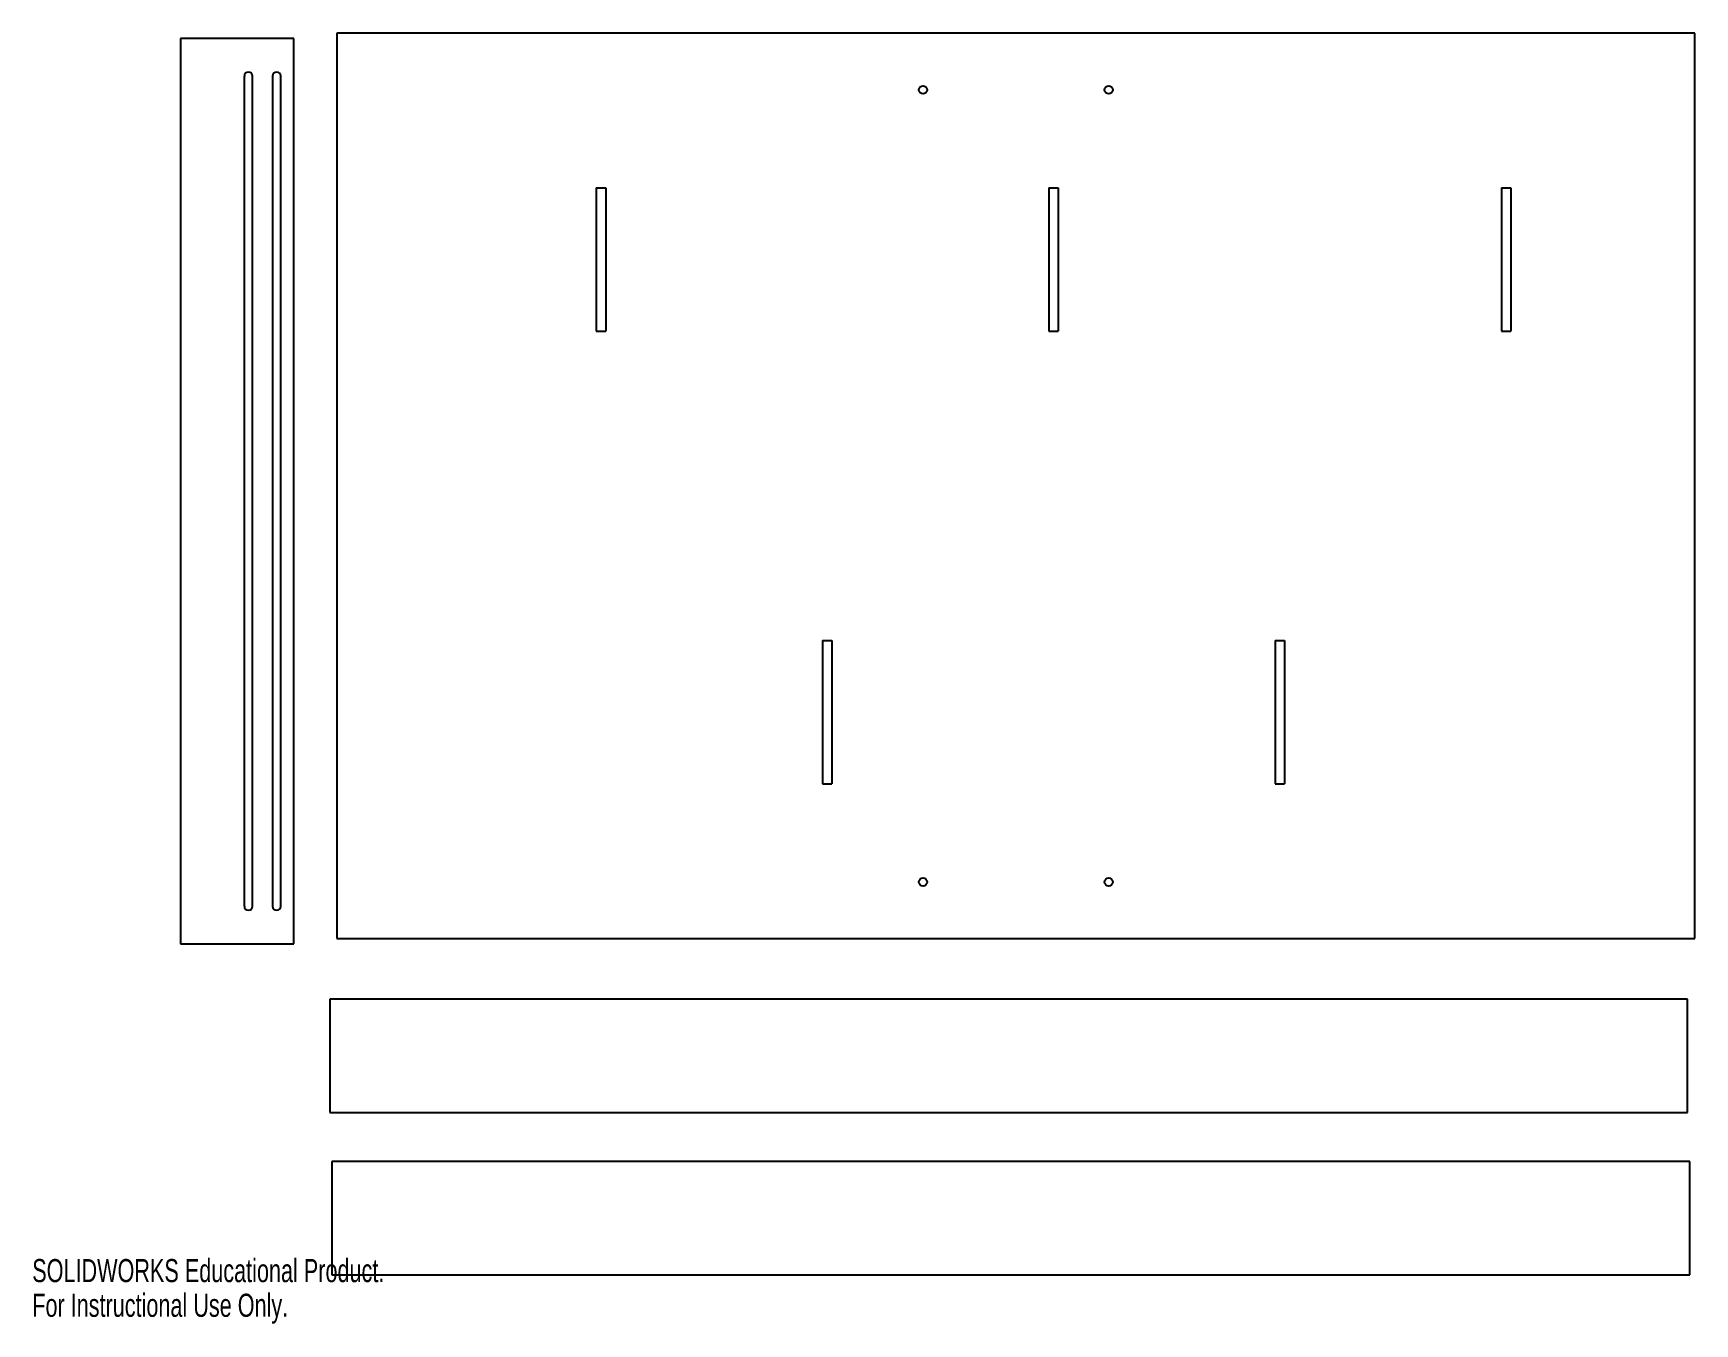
# Model space of a CAD drawing. Header units: inches. Extents: x 0 to 44.1, y 0 to 34.2.
import ezdxf

# ---------------------------------------------------------------- set-up
doc = ezdxf.new("R2010")
doc.units = ezdxf.units.IN
doc.header["$MEASUREMENT"] = 0
doc.styles.add('SLDTEXTSTYLE0', font='TXT', dxfattribs={"width": 0.7})

msp = doc.modelspace()

# ---------------------------------------------------------------- linework, layer by layer
at = {"color": 7, "linetype": 'Continuous', "lineweight": 25}
for p, q in [((3.932, 34.063), (3.932, 10.063)), ((6.932, 34.063), (3.932, 34.063)), ((6.932, 10.063), (6.932, 34.063)), ((8.078, 34.201), (8.078, 10.201)), ((44.078, 34.201), (8.078, 34.201)), ((44.078, 10.201), (44.078, 34.201)), ((5.622, 33.063), (5.622, 11.063)), ((5.841, 11.063), (5.841, 33.063)), ((6.372, 33.063), (6.372, 11.063)), ((6.591, 11.063), (6.591, 33.063)), ((14.953, 30.101), (15.203, 30.101)), ((14.953, 30.101), (14.953, 26.301)), ((15.203, 30.101), (15.203, 26.301)), ((26.953, 30.101), (27.203, 30.101)), ((26.953, 30.101), (26.953, 26.301)), ((27.203, 30.101), (27.203, 26.301)), ((38.953, 30.101), (39.203, 30.101)), ((38.953, 30.101), (38.953, 26.301)), ((39.203, 30.101), (39.203, 26.301)), ((14.953, 26.301), (15.203, 26.301)), ((26.953, 26.301), (27.203, 26.301)), ((38.953, 26.301), (39.203, 26.301)), ((20.953, 18.101), (21.203, 18.101)), ((20.953, 18.101), (20.953, 14.301)), ((21.203, 18.101), (21.203, 14.301)), ((32.953, 18.101), (32.953, 14.301)), ((32.953, 18.101), (33.203, 18.101)), ((33.203, 18.101), (33.203, 14.301)), ((20.953, 14.301), (21.203, 14.301)), ((32.953, 14.301), (33.203, 14.301)), ((8.078, 10.201), (44.078, 10.201)), ((3.932, 10.063), (6.932, 10.063)), ((7.889, 8.595), (7.889, 5.595)), ((43.889, 8.595), (7.889, 8.595)), ((43.889, 5.595), (43.889, 8.595)), ((7.889, 5.595), (43.889, 5.595)), ((7.944, 4.292), (7.944, 1.292)), ((43.944, 4.292), (7.944, 4.292)), ((43.944, 1.292), (43.944, 4.292)), ((7.944, 1.292), (43.944, 1.292))]:
    msp.add_line(p, q, dxfattribs=at)
for centre in [(23.618, 32.701), (28.539, 32.701), (23.618, 11.701), (28.539, 11.701)]:
    msp.add_circle(centre, 0.108, dxfattribs=at)
for centre, start, end in [((5.732, 33.063), 0, 180), ((6.482, 33.063), 0, 180), ((5.732, 11.063), 180, 0), ((6.482, 11.063), 180, 0)]:
    msp.add_arc(centre, 0.109, start, end, dxfattribs=at)

# ---------------------------------------------------------------- texts
at = {"color": 7, "linetype": 'Continuous', "char_height": 0.61242, "attachment_point": 1, "style": 'SLDTEXTSTYLE0'}
for s, insert in [('SOLIDWORKS Educational Product.', (0, 1.708)), ('For Instructional Use Only.', (0, 0.789))]:
    msp.add_mtext(s, dxfattribs=dict(at, insert=insert))

doc.saveas('drawing.dxf')
